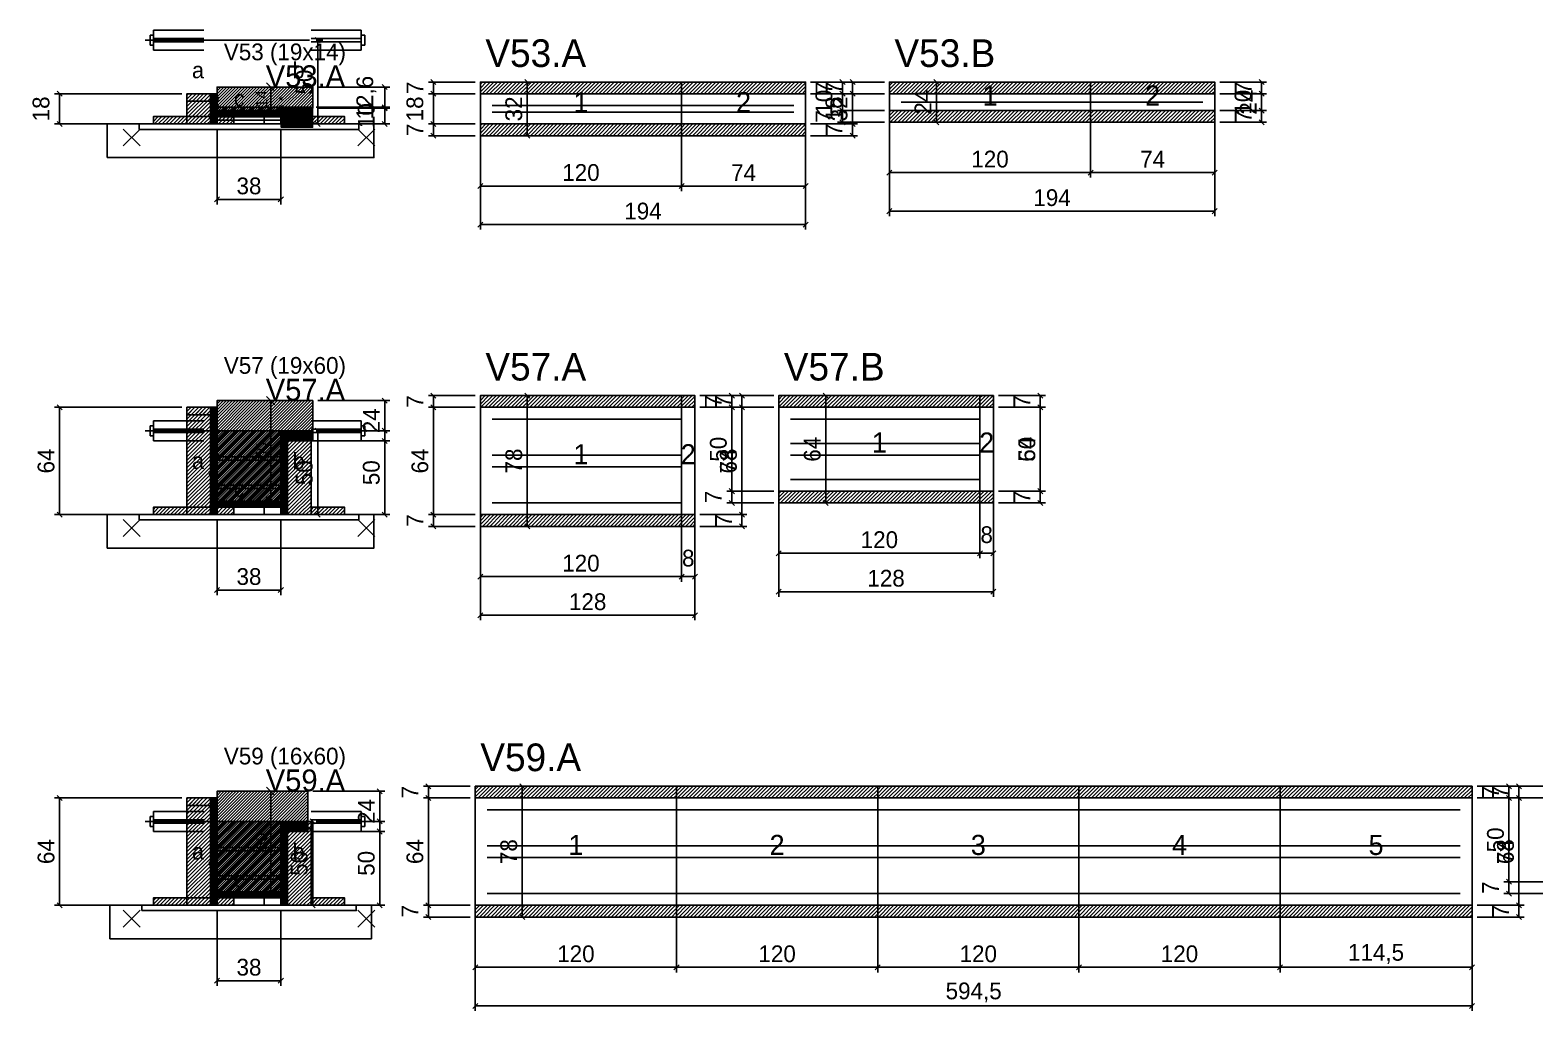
# Model space of a CAD drawing. Extents: x -9000 to 3070, y -8219 to 1250.
# Drawn here: x -72 to 826, y -7156 to -6571 of the extents above; entities that cross this region are included whole.
import ezdxf
from ezdxf.enums import TextEntityAlignment as Align

# ---------------------------------------------------------------- set-up
doc = ezdxf.new("R2010")
doc.units = 0
for name, color, linetype in [('5', 5, 'Continuous'), ('BARRA_ANCORAGEM', 126, 'Continuous'), ('barrote', 126, 'Continuous'), ('CONCRETO', 251, 'Continuous'), ('COTA', 241, 'Continuous'), ('Cota Seção (2x)', 241, 'Continuous'), ('detalhes', 7, 'Continuous'), ('Hachura', 251, 'Continuous'), ('HACHURACONCRETO', 251, 'Continuous'), ('Madeira', 126, 'Continuous'), ('NOMENCLATURA', 7, 'Continuous'), ('Painéis', 200, 'Continuous'), ('presilha', 224, 'Continuous'), ('SARR_2.2x5', 40, 'Continuous'), ('SARR_2.2x7', 40, 'Continuous'), ('SARRAFO_2_2X7', 40, 'Continuous'), ('SCO-___-LAJ', 224, 'Continuous'), ('TENSOR', 224, 'Continuous'), ('Texto Seção', 7, 'Continuous')]:
    doc.layers.add(name, color=color, linetype=linetype)
doc.dimstyles.new('PAINEL', dxfattribs={"dimtxt": 10, "dimasz": 3, "dimexe": 3, "dimexo": 3, "dimgap": 3, "dimtad": 1, "dimblk": 'OBLIQUE', "dimblk1": 'OBLIQUE', "dimcen": 2.5, "dimclrd": 4, "dimclre": 4, "dimclrt": 240, "dimazin": 3, "dimtfac": 1, "dimtmove": 0, "dimatfit": 3})
doc.dimstyles.new('SECAO2X', dxfattribs={"dimtxt": 7, "dimasz": 5, "dimexe": 3, "dimexo": 3, "dimgap": 2, "dimtad": 3, "dimblk": 'OBLIQUE', "dimblk1": 'OBLIQUE', "dimcen": 2.5, "dimclrd": 4, "dimclre": 4, "dimclrt": 1, "dimazin": 3, "dimtfac": 1, "dimtmove": 0, "dimatfit": 3})

# ---------------------------------------------------------------- blocks, each defined once
blk = doc.blocks.new('PAR_ESQ')
for p, q in [((-1, -1), (1, 1)), ((-1, 1), (1, -1))]:
    blk.add_line(p, q)
blk = doc.blocks.new('PAR_FUNDO_ESQ')
for p, q in [((-1, -1), (1, 1)), ((-1, 1), (1, -1))]:
    blk.add_line(p, q)
blk = doc.blocks.new('PAR_FUNDO_DIR')
for p, q in [((-1, -1), (1, 1)), ((-1, 1), (1, -1))]:
    blk.add_line(p, q)
blk = doc.blocks.new('par_int_esq')
for p, q in [((-1, -1), (1, 1)), ((-1, 1), (1, -1))]:
    blk.add_line(p, q)
blk = doc.blocks.new('par_int_dir')
for p, q in [((-1, -1), (1, 1)), ((-1, 1), (1, -1))]:
    blk.add_line(p, q)
blk = doc.blocks.new('_OBLIQUE')
at = {"color": 0, "linetype": 'BYBLOCK'}
blk.add_line((-0.5, -0.5), (0.5, 0.5), dxfattribs=at)

msp = doc.modelspace()

# ---------------------------------------------------------------- hatches: boundary and pattern name
at = {"layer": 'COTA'}
h = msp.add_hatch(dxfattribs=at)
h.set_pattern_fill('ANSI31', scale=0.4)
h.paths.add_polyline_path([(40, -6619), (40, -6605), (97, -6605), (97, -6617.6), (78, -6617.6), (78, -6619)])
h = msp.add_hatch(dxfattribs=at)
h.set_pattern_fill('ANSI31', scale=0.5)
h.paths.add_polyline_path([(197, -6609), (317, -6609), (317, -6602), (197, -6602)])
h = msp.add_hatch(dxfattribs=at)
h.set_pattern_fill('ANSI31', scale=0.5)
h.paths.add_polyline_path([(317, -6609), (391, -6609), (391, -6602), (317, -6602)])
h = msp.add_hatch(dxfattribs=at)
h.set_pattern_fill('ANSI31', scale=0.5)
h.paths.add_polyline_path([(441, -6609), (561, -6609), (561, -6602), (441, -6602)])
h = msp.add_hatch(dxfattribs=at)
h.set_pattern_fill('ANSI31', scale=0.5)
h.paths.add_polyline_path([(561, -6609), (635, -6609), (635, -6602), (561, -6602)])
h = msp.add_hatch(dxfattribs=at)
h.set_pattern_fill('ANSI31', scale=0.5)
h.paths.add_polyline_path([(441, -6626), (561, -6626), (561, -6619), (441, -6619)])
h = msp.add_hatch(dxfattribs=at)
h.set_pattern_fill('ANSI31', scale=0.5)
h.paths.add_polyline_path([(561, -6626), (635, -6626), (635, -6619), (561, -6619)])
h = msp.add_hatch(dxfattribs=at)
h.set_pattern_fill('ANSI31', scale=0.5)
h.paths.add_polyline_path([(197, -6634), (317, -6634), (317, -6627), (197, -6627)])
h = msp.add_hatch(dxfattribs=at)
h.set_pattern_fill('ANSI31', scale=0.5)
h.paths.add_polyline_path([(317, -6634), (391, -6634), (391, -6627), (317, -6627)])
h = msp.add_hatch(dxfattribs=at)
h.set_pattern_fill('ANSI31', scale=0.4)
h.paths.add_polyline_path([(40, -6852), (40, -6792), (97, -6792), (97, -6816), (78, -6816), (78, -6852)])
h = msp.add_hatch(dxfattribs=at)
h.set_pattern_fill('ANSI31', scale=0.5)
h.paths.add_polyline_path([(197, -6796), (317, -6796), (317, -6789), (197, -6789)])
h = msp.add_hatch(dxfattribs=at)
h.set_pattern_fill('ANSI31', scale=0.5)
h.paths.add_polyline_path([(317, -6796), (325, -6796), (325, -6789), (317, -6789)])
h = msp.add_hatch(dxfattribs=at)
h.set_pattern_fill('ANSI31', scale=0.5)
h.paths.add_polyline_path([(375, -6796), (495, -6796), (495, -6789), (375, -6789)])
h = msp.add_hatch(dxfattribs=at)
h.set_pattern_fill('ANSI31', scale=0.5)
h.paths.add_polyline_path([(495, -6796), (503, -6796), (503, -6789), (495, -6789)])
h = msp.add_hatch(dxfattribs=at)
h.set_pattern_fill('ANSI31', scale=0.5)
h.paths.add_polyline_path([(375, -6853), (495, -6853), (495, -6846), (375, -6846)])
h = msp.add_hatch(dxfattribs=at)
h.set_pattern_fill('ANSI31', scale=0.5)
h.paths.add_polyline_path([(495, -6853), (503, -6853), (503, -6846), (495, -6846)])
h = msp.add_hatch(dxfattribs=at)
h.set_pattern_fill('ANSI31', scale=0.5)
h.paths.add_polyline_path([(197, -6867), (317, -6867), (317, -6860), (197, -6860)])
h = msp.add_hatch(dxfattribs=at)
h.set_pattern_fill('ANSI31', scale=0.5)
h.paths.add_polyline_path([(317, -6867), (325, -6867), (325, -6860), (317, -6860)])
h = msp.add_hatch(dxfattribs=at)
h.set_pattern_fill('ANSI31', scale=0.4)
h.paths.add_polyline_path([(40, -7085), (40, -7025), (94, -7025), (94, -7049), (78, -7049), (78, -7085)])
h = msp.add_hatch(dxfattribs=at)
h.set_pattern_fill('ANSI31', scale=0.5)
h.paths.add_polyline_path([(194, -7029), (314, -7029), (314, -7022), (194, -7022)])
h = msp.add_hatch(dxfattribs=at)
h.set_pattern_fill('ANSI31', scale=0.5)
h.paths.add_polyline_path([(314, -7029), (434, -7029), (434, -7022), (314, -7022)])
h = msp.add_hatch(dxfattribs=at)
h.set_pattern_fill('ANSI31', scale=0.5)
h.paths.add_polyline_path([(434, -7029), (554, -7029), (554, -7022), (434, -7022)])
h = msp.add_hatch(dxfattribs=at)
h.set_pattern_fill('ANSI31', scale=0.5)
h.paths.add_polyline_path([(554, -7029), (674, -7029), (674, -7022), (554, -7022)])
h = msp.add_hatch(dxfattribs=at)
h.set_pattern_fill('ANSI31', scale=0.5)
h.paths.add_polyline_path([(674, -7029), (788.5, -7029), (788.5, -7022), (674, -7022)])
h = msp.add_hatch(dxfattribs=at)
h.set_pattern_fill('ANSI31', scale=0.5)
h.paths.add_polyline_path([(194, -7100), (314, -7100), (314, -7093), (194, -7093)])
h = msp.add_hatch(dxfattribs=at)
h.set_pattern_fill('ANSI31', scale=0.5)
h.paths.add_polyline_path([(314, -7100), (434, -7100), (434, -7093), (314, -7093)])
h = msp.add_hatch(dxfattribs=at)
h.set_pattern_fill('ANSI31', scale=0.5)
h.paths.add_polyline_path([(434, -7100), (554, -7100), (554, -7093), (434, -7093)])
h = msp.add_hatch(dxfattribs=at)
h.set_pattern_fill('ANSI31', scale=0.5)
h.paths.add_polyline_path([(554, -7100), (674, -7100), (674, -7093), (554, -7093)])
h = msp.add_hatch(dxfattribs=at)
h.set_pattern_fill('ANSI31', scale=0.5)
h.paths.add_polyline_path([(674, -7100), (788.5, -7100), (788.5, -7093), (674, -7093)])
at = {"layer": 'Hachura'}
h = msp.add_hatch(dxfattribs=at)
h.set_pattern_fill('ANSI31', scale=0.5)
h.paths.add_polyline_path([(22, -6627), (36, -6627), (36, -6609), (22, -6609)])
h = msp.add_hatch(dxfattribs=at)
h.set_pattern_fill('ANSI31', scale=0.5)
h.paths.add_polyline_path([(22, -6613.4), (36, -6613.4), (36, -6609), (22, -6609)])
h = msp.add_hatch(dxfattribs=at)
h.set_pattern_fill('SOLID')
h.paths.add_polyline_path([(36, -6627), (40, -6627), (40, -6609), (36, -6609)])
h = msp.add_hatch(dxfattribs=at)
h.set_pattern_fill('ANSI31', scale=0.5)
h.paths.add_polyline_path([(2, -6627), (22, -6627), (22, -6622.6), (2, -6622.6)])
h = msp.add_hatch(dxfattribs=at)
h.set_pattern_fill('SOLID')
h.paths.add_polyline_path([(40, -6622.6), (78, -6622.6), (78, -6619), (40, -6619)])
h = msp.add_hatch(dxfattribs=at)
h.set_pattern_fill('ANSI31', scale=0.5)
h.paths.add_polyline_path([(40, -6627), (50, -6627), (50, -6622.6), (40, -6622.6)])
h = msp.add_hatch(dxfattribs=at)
h.set_pattern_fill('SOLID')
h.paths.add_polyline_path([(78, -6627), (82, -6627), (82, -6617), (78, -6617)])
h = msp.add_hatch(dxfattribs=at)
h.set_pattern_fill('SOLID')
h.paths.add_polyline_path([(78, -6617), (97, -6617), (97, -6629), (78, -6629)])
h = msp.add_hatch(dxfattribs=at)
h.set_pattern_fill('ANSI31', scale=0.5)
h.paths.add_polyline_path([(82, -6627), (96, -6627), (96, -6617), (82, -6617)])
h = msp.add_hatch(dxfattribs=at)
h.set_pattern_fill('ANSI31', scale=0.5)
h.paths.add_polyline_path([(82, -6621.4), (96, -6621.4), (96, -6617), (82, -6617)])
h = msp.add_hatch(dxfattribs=at)
h.set_pattern_fill('ANSI31', scale=0.5)
h.paths.add_polyline_path([(96, -6627), (116, -6627), (116, -6622.6), (96, -6622.6)])
h = msp.add_hatch(dxfattribs=at)
h.set_pattern_fill('ANSI31', scale=0.5)
h.paths.add_polyline_path([(22, -6860), (36, -6860), (36, -6796), (22, -6796)])
h = msp.add_hatch(dxfattribs=at)
h.set_pattern_fill('ANSI31', scale=0.5)
h.paths.add_polyline_path([(22, -6800.4), (36, -6800.4), (36, -6796), (22, -6796)])
h = msp.add_hatch(dxfattribs=at)
h.set_pattern_fill('SOLID')
h.paths.add_polyline_path([(36, -6860), (40, -6860), (40, -6796), (36, -6796)])
h = msp.add_hatch(dxfattribs=at)
h.set_pattern_fill('SOLID')
h.paths.add_polyline_path([(78, -6860), (82, -6860), (82, -6810), (78, -6810)])
h = msp.add_hatch(dxfattribs=at)
h.set_pattern_fill('SOLID')
h.paths.add_polyline_path([(78, -6810), (97, -6810), (97, -6816), (78, -6816)])
h = msp.add_hatch(dxfattribs=at)
h.set_pattern_fill('ANSI31', scale=0.5)
h.paths.add_polyline_path([(82, -6860), (96, -6860), (96, -6810), (82, -6810)])
h = msp.add_hatch(dxfattribs=at)
h.set_pattern_fill('ANSI31', scale=0.5)
h.paths.add_polyline_path([(82, -6814.4), (96, -6814.4), (96, -6810), (82, -6810)])
h = msp.add_hatch(dxfattribs=at)
h.set_pattern_fill('ANSI31', scale=0.5)
h.paths.add_polyline_path([(2, -6860), (22, -6860), (22, -6855.6), (2, -6855.6)])
h = msp.add_hatch(dxfattribs=at)
h.set_pattern_fill('SOLID')
h.paths.add_polyline_path([(40, -6855.6), (78, -6855.6), (78, -6852), (40, -6852)])
h = msp.add_hatch(dxfattribs=at)
h.set_pattern_fill('ANSI31', scale=0.5)
h.paths.add_polyline_path([(40, -6860), (50, -6860), (50, -6855.6), (40, -6855.6)])
h = msp.add_hatch(dxfattribs=at)
h.set_pattern_fill('ANSI31', scale=0.5)
h.paths.add_polyline_path([(96, -6860), (116, -6860), (116, -6855.6), (96, -6855.6)])
h = msp.add_hatch(dxfattribs=at)
h.set_pattern_fill('ANSI31', scale=0.5)
h.paths.add_polyline_path([(22, -7093), (36, -7093), (36, -7029), (22, -7029)])
h = msp.add_hatch(dxfattribs=at)
h.set_pattern_fill('ANSI31', scale=0.5)
h.paths.add_polyline_path([(22, -7033.4), (36, -7033.4), (36, -7029), (22, -7029)])
h = msp.add_hatch(dxfattribs=at)
h.set_pattern_fill('SOLID')
h.paths.add_polyline_path([(36, -7093), (40, -7093), (40, -7029), (36, -7029)])
h = msp.add_hatch(dxfattribs=at)
h.set_pattern_fill('SOLID')
h.paths.add_polyline_path([(78, -7093), (82, -7093), (82, -7043), (78, -7043)])
h = msp.add_hatch(dxfattribs=at)
h.set_pattern_fill('SOLID')
h.paths.add_polyline_path([(78, -7043), (94, -7043), (94, -7049), (78, -7049)])
h = msp.add_hatch(dxfattribs=at)
h.set_pattern_fill('ANSI31', scale=0.5)
h.paths.add_polyline_path([(82, -7093), (96, -7093), (96, -7043), (82, -7043)])
h = msp.add_hatch(dxfattribs=at)
h.set_pattern_fill('ANSI31', scale=0.5)
h.paths.add_polyline_path([(82, -7047.4), (96, -7047.4), (96, -7043), (82, -7043)])
h = msp.add_hatch(dxfattribs=at)
h.set_pattern_fill('ANSI31', scale=0.5)
h.paths.add_polyline_path([(2, -7093), (22, -7093), (22, -7088.6), (2, -7088.6)])
h = msp.add_hatch(dxfattribs=at)
h.set_pattern_fill('SOLID')
h.paths.add_polyline_path([(40, -7088.6), (78, -7088.6), (78, -7085), (40, -7085)])
h = msp.add_hatch(dxfattribs=at)
h.set_pattern_fill('ANSI31', scale=0.5)
h.paths.add_polyline_path([(40, -7093), (50, -7093), (50, -7088.6), (40, -7088.6)])
h = msp.add_hatch(dxfattribs=at)
h.set_pattern_fill('ANSI31', scale=0.5)
h.paths.add_polyline_path([(96, -7093), (116, -7093), (116, -7088.6), (96, -7088.6)])
at = {"layer": 'HACHURACONCRETO'}
h = msp.add_hatch(dxfattribs=at)
h.set_pattern_fill('ANSI31', scale=0.3)
h.paths.add_polyline_path([(40, -6622.6), (78, -6622.6), (78, -6617), (40, -6617)])
h = msp.add_hatch(dxfattribs=at)
h.set_pattern_fill('ANSI31', scale=0.3)
h.paths.add_polyline_path([(40, -6855.6), (78, -6855.6), (78, -6810), (40, -6810)])
h = msp.add_hatch(dxfattribs=at)
h.set_pattern_fill('ANSI31', scale=0.3)
h.paths.add_polyline_path([(40, -7088.6), (78, -7088.6), (78, -7043), (40, -7043)])

# ---------------------------------------------------------------- linework, layer by layer
for p, q in [((0, -6574), (0, -6580)), ((2, -6574), (0, -6574)), ((2, -6571), (32, -6571)), ((2, -6571), (2, -6583)), ((2, -6576), (32, -6576)), ((2, -6578), (32, -6578)), ((96, -6571), (126, -6571)), ((96, -6576), (126, -6576)), ((96, -6578), (126, -6578)), ((126, -6571), (126, -6583)), ((126, -6574), (128, -6574)), ((128, -6574), (128, -6580)), ((2, -6580), (0, -6580)), ((2, -6583), (32, -6583)), ((96, -6583), (126, -6583)), ((126, -6580), (128, -6580)), ((0, -6807), (0, -6813)), ((2, -6807), (0, -6807)), ((2, -6804), (32, -6804)), ((2, -6804), (2, -6816)), ((2, -6809), (32, -6809)), ((2, -6811), (32, -6811)), ((96, -6804), (126, -6804)), ((96, -6809), (126, -6809)), ((96, -6811), (126, -6811)), ((126, -6804), (126, -6816)), ((126, -6807), (128, -6807)), ((128, -6807), (128, -6813)), ((2, -6813), (0, -6813)), ((2, -6816), (32, -6816)), ((96, -6816), (126, -6816)), ((126, -6813), (128, -6813)), ((0, -7040), (0, -7046)), ((2, -7040), (0, -7040)), ((2, -7037), (32, -7037)), ((2, -7037), (2, -7049)), ((2, -7042), (32, -7042)), ((2, -7044), (32, -7044)), ((96, -7037), (126, -7037)), ((96, -7042), (126, -7042)), ((96, -7044), (126, -7044)), ((126, -7037), (126, -7049)), ((126, -7040), (128, -7040)), ((128, -7040), (128, -7046)), ((2, -7046), (0, -7046)), ((2, -7049), (32, -7049)), ((96, -7049), (126, -7049)), ((126, -7046), (128, -7046))]:
    msp.add_line(p, q)
at = {"layer": 'BARRA_ANCORAGEM'}
for p, q in [((40, -6619.3), (78, -6619.3)), ((40, -6621.3), (40, -6619.3)), ((40, -6621.3), (78, -6621.3)), ((40, -6622.7), (78, -6622.7)), ((40, -6624.7), (40, -6622.7)), ((78, -6621.3), (78, -6619.3)), ((78, -6624.7), (78, -6622.7)), ((40, -6624.7), (78, -6624.7)), ((40, -6825.5), (78, -6825.5)), ((40, -6827.5), (40, -6825.5)), ((40, -6827.5), (78, -6827.5)), ((78, -6827.5), (78, -6825.5)), ((40, -6842.5), (78, -6842.5)), ((40, -6844.5), (40, -6842.5)), ((40, -6844.5), (78, -6844.5)), ((78, -6844.5), (78, -6842.5)), ((40, -7058.5), (78, -7058.5)), ((40, -7060.5), (40, -7058.5)), ((40, -7060.5), (78, -7060.5)), ((78, -7060.5), (78, -7058.5)), ((40, -7075.5), (78, -7075.5)), ((40, -7077.5), (40, -7075.5)), ((40, -7077.5), (78, -7077.5)), ((78, -7077.5), (78, -7075.5))]:
    msp.add_line(p, q, dxfattribs=at)
at = {"layer": 'barrote'}
for points in [[(-25.5, -6647), (133.5, -6647), (133.5, -6627), (-25.5, -6627)], [(-25.5, -6880), (133.5, -6880), (133.5, -6860), (-25.5, -6860)], [(-24, -7113), (132, -7113), (132, -7093), (-24, -7093)]]:
    msp.add_lwpolyline(points, close=True, dxfattribs=at)
at = {"layer": 'CONCRETO'}
for points in [[(40, -6619), (40, -6605), (97, -6605), (97, -6617.6), (78, -6617.6), (78, -6619)], [(40, -6852), (40, -6792), (97, -6792), (97, -6816), (78, -6816), (78, -6852)], [(40, -7085), (40, -7025), (94, -7025), (94, -7049), (78, -7049), (78, -7085)]]:
    msp.add_lwpolyline(points, close=True, dxfattribs=at)
at = {"layer": 'HACHURACONCRETO'}
for points in [[(40, -6622.6), (78, -6622.6), (78, -6617), (40, -6617)], [(40, -6855.6), (78, -6855.6), (78, -6810), (40, -6810)], [(40, -7088.6), (78, -7088.6), (78, -7043), (40, -7043)]]:
    msp.add_lwpolyline(points, close=True, dxfattribs=at)
at = {"layer": 'Madeira'}
for points in [[(22, -6627), (36, -6627), (36, -6609), (22, -6609)], [(22, -6613.4), (36, -6613.4), (36, -6609), (22, -6609)], [(2, -6627), (22, -6627), (22, -6622.6), (2, -6622.6)], [(22, -6627), (36, -6627), (36, -6622.6), (22, -6622.6)], [(40, -6627), (50, -6627), (50, -6622.6), (40, -6622.6)], [(68, -6627), (78, -6627), (78, -6622.6), (68, -6622.6)], [(82, -6627), (96, -6627), (96, -6617), (82, -6617)], [(82, -6621.4), (96, -6621.4), (96, -6617), (82, -6617)], [(96, -6627), (116, -6627), (116, -6622.6), (96, -6622.6)], [(22, -6860), (36, -6860), (36, -6796), (22, -6796)], [(22, -6800.4), (36, -6800.4), (36, -6796), (22, -6796)], [(82, -6860), (96, -6860), (96, -6810), (82, -6810)], [(82, -6814.4), (96, -6814.4), (96, -6810), (82, -6810)], [(2, -6860), (22, -6860), (22, -6855.6), (2, -6855.6)], [(22, -6860), (36, -6860), (36, -6855.6), (22, -6855.6)], [(40, -6860), (50, -6860), (50, -6855.6), (40, -6855.6)], [(68, -6860), (78, -6860), (78, -6855.6), (68, -6855.6)], [(96, -6860), (116, -6860), (116, -6855.6), (96, -6855.6)], [(22, -7093), (36, -7093), (36, -7029), (22, -7029)], [(22, -7033.4), (36, -7033.4), (36, -7029), (22, -7029)], [(82, -7093), (96, -7093), (96, -7043), (82, -7043)], [(82, -7047.4), (96, -7047.4), (96, -7043), (82, -7043)], [(2, -7093), (22, -7093), (22, -7088.6), (2, -7088.6)], [(22, -7093), (36, -7093), (36, -7088.6), (22, -7088.6)], [(40, -7093), (50, -7093), (50, -7088.6), (40, -7088.6)], [(68, -7093), (78, -7093), (78, -7088.6), (68, -7088.6)], [(96, -7093), (116, -7093), (116, -7088.6), (96, -7088.6)]]:
    msp.add_lwpolyline(points, close=True, dxfattribs=at)
at = {"layer": 'Painéis'}
for p, q in [((197, -6609), (317, -6609)), ((197, -6627), (197, -6609)), ((317, -6627), (317, -6609)), ((317, -6627), (317, -6609)), ((317, -6609), (391, -6609)), ((317, -6627), (317, -6609)), ((391, -6627), (391, -6609)), ((441, -6609), (561, -6609)), ((441, -6619), (441, -6609)), ((561, -6619), (561, -6609)), ((561, -6619), (561, -6609)), ((561, -6609), (635, -6609)), ((561, -6619), (561, -6609)), ((635, -6619), (635, -6609)), ((441, -6619), (561, -6619)), ((561, -6619), (635, -6619)), ((197, -6627), (317, -6627)), ((317, -6627), (391, -6627)), ((197, -6796), (317, -6796)), ((197, -6860), (197, -6796)), ((317, -6860), (317, -6796)), ((317, -6860), (317, -6796)), ((317, -6796), (325, -6796)), ((317, -6860), (317, -6796)), ((325, -6860), (325, -6796)), ((375, -6796), (495, -6796)), ((375, -6846), (375, -6796)), ((495, -6846), (495, -6796)), ((495, -6846), (495, -6796)), ((495, -6796), (503, -6796)), ((495, -6846), (495, -6796)), ((503, -6846), (503, -6796)), ((375, -6846), (495, -6846)), ((495, -6846), (503, -6846)), ((197, -6860), (317, -6860)), ((317, -6860), (325, -6860)), ((194, -7029), (314, -7029)), ((194, -7093), (194, -7029)), ((314, -7093), (314, -7029)), ((314, -7093), (314, -7029)), ((314, -7029), (434, -7029)), ((314, -7093), (314, -7029)), ((434, -7093), (434, -7029)), ((434, -7093), (434, -7029)), ((434, -7029), (554, -7029)), ((434, -7093), (434, -7029)), ((554, -7093), (554, -7029)), ((554, -7093), (554, -7029)), ((554, -7029), (674, -7029)), ((554, -7093), (554, -7029)), ((674, -7093), (674, -7029)), ((674, -7093), (674, -7029)), ((674, -7029), (788.5, -7029)), ((674, -7093), (674, -7029)), ((788.5, -7093), (788.5, -7029)), ((194, -7093), (314, -7093)), ((314, -7093), (434, -7093)), ((434, -7093), (554, -7093)), ((554, -7093), (674, -7093)), ((674, -7093), (788.5, -7093))]:
    msp.add_line(p, q, dxfattribs=at)
for points in [[(36, -6627), (40, -6627), (40, -6609), (36, -6609)], [(40, -6622.6), (78, -6622.6), (78, -6619), (40, -6619)], [(78, -6627), (82, -6627), (82, -6617), (78, -6617)], [(78, -6617), (97, -6617), (97, -6617.6), (78, -6617.6)], [(36, -6860), (40, -6860), (40, -6796), (36, -6796)], [(78, -6860), (82, -6860), (82, -6810), (78, -6810)], [(78, -6810), (97, -6810), (97, -6816), (78, -6816)], [(40, -6855.6), (78, -6855.6), (78, -6852), (40, -6852)], [(36, -7093), (40, -7093), (40, -7029), (36, -7029)], [(78, -7093), (82, -7093), (82, -7043), (78, -7043)], [(78, -7043), (94, -7043), (94, -7049), (78, -7049)], [(40, -7088.6), (78, -7088.6), (78, -7085), (40, -7085)]]:
    msp.add_lwpolyline(points, close=True, dxfattribs=at)
at = {"layer": 'presilha'}
for p, q in [((-16, -6640), (-6, -6630)), ((-16, -6630), (-6, -6640)), ((124, -6640), (134, -6630)), ((124, -6630), (134, -6640)), ((-16, -6873), (-6, -6863)), ((-16, -6863), (-6, -6873)), ((124, -6873), (134, -6863)), ((124, -6863), (134, -6873)), ((-16, -7106), (-6, -7096)), ((-16, -7096), (-6, -7106)), ((124, -7106), (134, -7096)), ((124, -7096), (134, -7106))]:
    msp.add_line(p, q, dxfattribs=at)
at = {"layer": 'SARR_2.2x5'}
for points in [[(448, -6614), (561, -6614)], [(448, -6614), (561, -6614)], [(561, -6614), (628, -6614)], [(561, -6614), (628, -6614)]]:
    msp.add_lwpolyline(points, dxfattribs=at)
at = {"layer": 'SARR_2.2x7'}
for points in [[(204, -6616), (317, -6616)], [(204, -6616), (317, -6616)], [(204, -6620), (317, -6620)], [(204, -6620), (317, -6620)], [(317, -6616), (384, -6616)], [(317, -6616), (384, -6616)], [(317, -6620), (384, -6620)], [(317, -6620), (384, -6620)], [(204, -6803), (317, -6803)], [(204, -6803), (317, -6803)], [(382, -6803), (495, -6803)], [(382, -6803), (495, -6803)], [(382, -6817.5), (495, -6817.5)], [(382, -6817.5), (495, -6817.5)], [(204, -6824.5), (317, -6824.5)], [(204, -6824.5), (317, -6824.5)], [(382, -6824.5), (495, -6824.5)], [(382, -6824.5), (495, -6824.5)], [(204, -6831.5), (317, -6831.5)], [(204, -6831.5), (317, -6831.5)], [(382, -6839), (495, -6839)], [(382, -6839), (495, -6839)], [(204, -6853), (317, -6853)], [(204, -6853), (317, -6853)], [(201, -7036), (314, -7036)], [(201, -7036), (314, -7036)], [(314, -7036), (434, -7036)], [(314, -7036), (434, -7036)], [(434, -7036), (554, -7036)], [(434, -7036), (554, -7036)], [(554, -7036), (674, -7036)], [(554, -7036), (674, -7036)], [(674, -7036), (781.5, -7036)], [(674, -7036), (781.5, -7036)], [(201, -7057.5), (314, -7057.5)], [(201, -7057.5), (314, -7057.5)], [(314, -7057.5), (434, -7057.5)], [(314, -7057.5), (434, -7057.5)], [(434, -7057.5), (554, -7057.5)], [(434, -7057.5), (554, -7057.5)], [(554, -7057.5), (674, -7057.5)], [(554, -7057.5), (674, -7057.5)], [(674, -7057.5), (781.5, -7057.5)], [(674, -7057.5), (781.5, -7057.5)], [(201, -7064.5), (314, -7064.5)], [(201, -7064.5), (314, -7064.5)], [(314, -7064.5), (434, -7064.5)], [(314, -7064.5), (434, -7064.5)], [(434, -7064.5), (554, -7064.5)], [(434, -7064.5), (554, -7064.5)], [(554, -7064.5), (674, -7064.5)], [(554, -7064.5), (674, -7064.5)], [(674, -7064.5), (781.5, -7064.5)], [(674, -7064.5), (781.5, -7064.5)], [(201, -7086), (314, -7086)], [(201, -7086), (314, -7086)], [(314, -7086), (434, -7086)], [(314, -7086), (434, -7086)], [(434, -7086), (554, -7086)], [(434, -7086), (554, -7086)], [(554, -7086), (674, -7086)], [(554, -7086), (674, -7086)], [(674, -7086), (781.5, -7086)], [(674, -7086), (781.5, -7086)]]:
    msp.add_lwpolyline(points, dxfattribs=at)
at = {"layer": 'SARRAFO_2_2X7'}
for p, q in [((36, -6618.2), (36, -6613.8)), ((36, -6613.8), (40, -6613.8)), ((40, -6618.2), (40, -6613.8)), ((36, -6622.2), (36, -6617.8)), ((36, -6617.8), (40, -6617.8)), ((36, -6618.2), (40, -6618.2)), ((36, -6622.2), (40, -6622.2)), ((40, -6622.2), (40, -6617.8)), ((78, -6624.2), (78, -6619.8)), ((78, -6619.8), (82, -6619.8)), ((82, -6624.2), (82, -6619.8)), ((78, -6624.2), (82, -6624.2)), ((36, -6805.2), (36, -6800.8)), ((36, -6800.8), (40, -6800.8)), ((40, -6805.2), (40, -6800.8)), ((36, -6805.2), (40, -6805.2)), ((78, -6819.2), (78, -6814.8)), ((78, -6814.8), (82, -6814.8)), ((78, -6819.2), (82, -6819.2)), ((82, -6819.2), (82, -6814.8)), ((36, -6826.7), (36, -6822.3)), ((36, -6822.3), (40, -6822.3)), ((36, -6826.7), (40, -6826.7)), ((36, -6833.7), (36, -6829.3)), ((36, -6829.3), (40, -6829.3)), ((40, -6826.7), (40, -6822.3)), ((40, -6833.7), (40, -6829.3)), ((78, -6833.7), (78, -6829.3)), ((78, -6829.3), (82, -6829.3)), ((82, -6833.7), (82, -6829.3)), ((36, -6833.7), (40, -6833.7)), ((78, -6833.7), (82, -6833.7)), ((78, -6840.7), (78, -6836.3)), ((78, -6836.3), (82, -6836.3)), ((82, -6840.7), (82, -6836.3)), ((78, -6840.7), (82, -6840.7)), ((36, -6855.2), (36, -6850.8)), ((36, -6850.8), (40, -6850.8)), ((36, -6855.2), (40, -6855.2)), ((40, -6855.2), (40, -6850.8)), ((78, -6855.2), (78, -6850.8)), ((78, -6850.8), (82, -6850.8)), ((78, -6855.2), (82, -6855.2)), ((82, -6855.2), (82, -6850.8)), ((36, -7038.2), (36, -7033.8)), ((36, -7033.8), (40, -7033.8)), ((40, -7038.2), (40, -7033.8)), ((36, -7038.2), (40, -7038.2)), ((78, -7052.2), (78, -7047.8)), ((78, -7047.8), (82, -7047.8)), ((78, -7052.2), (82, -7052.2)), ((82, -7052.2), (82, -7047.8)), ((36, -7059.7), (36, -7055.3)), ((36, -7055.3), (40, -7055.3)), ((36, -7059.7), (40, -7059.7)), ((36, -7066.7), (36, -7062.3)), ((36, -7062.3), (40, -7062.3)), ((40, -7059.7), (40, -7055.3)), ((40, -7066.7), (40, -7062.3)), ((78, -7066.7), (78, -7062.3)), ((78, -7062.3), (82, -7062.3)), ((82, -7066.7), (82, -7062.3)), ((36, -7066.7), (40, -7066.7)), ((78, -7066.7), (82, -7066.7)), ((78, -7073.7), (78, -7069.3)), ((78, -7069.3), (82, -7069.3)), ((82, -7073.7), (82, -7069.3)), ((78, -7073.7), (82, -7073.7)), ((36, -7088.2), (36, -7083.8)), ((36, -7083.8), (40, -7083.8)), ((36, -7088.2), (40, -7088.2)), ((40, -7088.2), (40, -7083.8)), ((78, -7088.2), (78, -7083.8)), ((78, -7083.8), (82, -7083.8)), ((78, -7088.2), (82, -7088.2)), ((82, -7088.2), (82, -7083.8))]:
    msp.add_line(p, q, dxfattribs=at)
at = {"layer": 'SCO-___-LAJ'}
for points in [[(197, -6609), (317, -6609), (317, -6602), (197, -6602)], [(317, -6609), (391, -6609), (391, -6602), (317, -6602)], [(441, -6609), (561, -6609), (561, -6602), (441, -6602)], [(561, -6609), (635, -6609), (635, -6602), (561, -6602)], [(441, -6626), (561, -6626), (561, -6619), (441, -6619)], [(561, -6626), (635, -6626), (635, -6619), (561, -6619)], [(-6.5, -6630.2), (124.5, -6630.2), (124.5, -6627), (-6.5, -6627)], [(197, -6634), (317, -6634), (317, -6627), (197, -6627)], [(317, -6634), (391, -6634), (391, -6627), (317, -6627)], [(197, -6796), (317, -6796), (317, -6789), (197, -6789)], [(317, -6796), (325, -6796), (325, -6789), (317, -6789)], [(375, -6796), (495, -6796), (495, -6789), (375, -6789)], [(495, -6796), (503, -6796), (503, -6789), (495, -6789)], [(375, -6853), (495, -6853), (495, -6846), (375, -6846)], [(495, -6853), (503, -6853), (503, -6846), (495, -6846)], [(-6.5, -6863.2), (124.5, -6863.2), (124.5, -6860), (-6.5, -6860)], [(197, -6867), (317, -6867), (317, -6860), (197, -6860)], [(317, -6867), (325, -6867), (325, -6860), (317, -6860)], [(194, -7029), (314, -7029), (314, -7022), (194, -7022)], [(314, -7029), (434, -7029), (434, -7022), (314, -7022)], [(434, -7029), (554, -7029), (554, -7022), (434, -7022)], [(554, -7029), (674, -7029), (674, -7022), (554, -7022)], [(674, -7029), (788.5, -7029), (788.5, -7022), (674, -7022)], [(-5, -7096.2), (123, -7096.2), (123, -7093), (-5, -7093)], [(194, -7100), (314, -7100), (314, -7093), (194, -7093)], [(314, -7100), (434, -7100), (434, -7093), (314, -7093)], [(434, -7100), (554, -7100), (554, -7093), (434, -7093)], [(554, -7100), (674, -7100), (674, -7093), (554, -7093)], [(674, -7100), (788.5, -7100), (788.5, -7093), (674, -7093)]]:
    msp.add_lwpolyline(points, close=True, dxfattribs=at)
at = {"layer": 'TENSOR'}
for p, q in [((-3, -6577), (95, -6577)), ((-3, -6810), (95, -6810)), ((-3, -7043), (92, -7043))]:
    msp.add_line(p, q, dxfattribs=at)

# ---------------------------------------------------------------- block references
at = {"layer": 'Painéis'}
for name, p in [('par_int_esq', (40, -6612)), ('par_int_dir', (78, -6612)), ('PAR_ESQ', (36, -6622)), ('PAR_FUNDO_ESQ', (40, -6617)), ('PAR_FUNDO_DIR', (78, -6617)), ('par_int_esq', (40, -6825)), ('par_int_dir', (78, -6825)), ('PAR_ESQ', (36, -6835)), ('PAR_FUNDO_ESQ', (40, -6850)), ('PAR_FUNDO_DIR', (78, -6850)), ('par_int_esq', (40, -7058)), ('par_int_dir', (78, -7058)), ('PAR_ESQ', (36, -7068)), ('PAR_FUNDO_ESQ', (40, -7083)), ('PAR_FUNDO_DIR', (78, -7083))]:
    msp.add_blockref(name, p, dxfattribs=at)

# ---------------------------------------------------------------- texts
at = {"layer": '5'}
for s, p in [('1', (501, -6610)), ('2', (598, -6610)), ('1', (257, -6614)), ('2', (354, -6614)), ('1', (435, -6817)), ('2', (499, -6817)), ('1', (257, -6824)), ('2', (321, -6824)), ('1', (254, -7057)), ('2', (374, -7057)), ('3', (494, -7057)), ('4', (614, -7057)), ('5', (731.25, -7057))]:
    msp.add_text(s, height=12, dxfattribs=at).set_placement(p, align=Align.MIDDLE_CENTER)
at = {"layer": 'detalhes'}
for s, p in [('a', (25, -6599.7)), ('b', (85, -6599.7)), ('c', (50, -6616.5)), ('a', (25, -6832.7)), ('b', (85, -6832.7)), ('c', (50, -6849.5)), ('a', (25, -7065.7)), ('b', (85, -7065.7)), ('c', (50, -7082.5))]:
    msp.add_text(s, height=9.6, dxfattribs=at).set_placement(p)
at = {"layer": 'NOMENCLATURA'}
for s, p in [('V53.A', (200, -6593)), ('V53.B', (444, -6593)), ('V57.A', (200, -6780)), ('V57.B', (378, -6780)), ('V59.A', (197, -7013))]:
    msp.add_text(s, height=16.5, dxfattribs=at).set_placement(p)
at = {"layer": 'Texto Seção'}
for s, height, p in [('V53 (19x14)', 10, (44, -6589)), ('V53.A', 13, (69, -6605)), ('V57 (19x60)', 10, (44, -6776)), ('V57.A', 13, (69, -6792)), ('V59 (16x60)', 10, (44, -7009)), ('V59.A', 13, (69, -7025))]:
    msp.add_text(s, height=height, dxfattribs=at).set_placement(p)

# ---------------------------------------------------------------- dimensions: what is measured, and where the dimension line sits
at = {"layer": 'COTA'}
for base, p1, p2 in [((100, -6627), (96, -6627), (96, -6577)), ((140, -6617.6), (97, -6617.6), (97, -6605)), ((169, -6609), (197, -6609), (197, -6602)), ((225, -6634), (197, -6634), (197, -6602)), ((419, -6634), (391, -6634), (391, -6602)), ((419, -6609), (391, -6609), (391, -6602)), ((413, -6609), (441, -6609), (441, -6602)), ((469, -6626), (441, -6626), (441, -6602)), ((663, -6626), (635, -6626), (635, -6602)), ((663, -6609), (635, -6609), (635, -6602)), ((-54, -6627), (2, -6627), (22, -6609)), ((140, -6627), (96, -6627), (96, -6617)), ((169, -6627), (197, -6627), (197, -6609)), ((419, -6627), (391, -6627), (391, -6609)), ((413, -6619), (441, -6619), (441, -6609)), ((663, -6619), (635, -6619), (635, -6609)), ((413, -6626), (441, -6626), (441, -6619)), ((663, -6626), (635, -6626), (635, -6619)), ((169, -6634), (197, -6634), (197, -6627)), ((419, -6634), (391, -6634), (391, -6627)), ((-54, -6860), (2, -6860), (22, -6796)), ((140, -6816), (97, -6816), (97, -6792)), ((169, -6796), (197, -6796), (197, -6789)), ((169, -6860), (197, -6860), (197, -6796)), ((225, -6867), (197, -6867), (197, -6789)), ((353, -6867), (325, -6867), (325, -6789)), ((353, -6796), (325, -6796), (325, -6789)), ((353, -6860), (325, -6860), (325, -6796)), ((347, -6796), (375, -6796), (375, -6789)), ((347, -6846), (375, -6846), (375, -6796)), ((403, -6853), (375, -6853), (375, -6789)), ((531, -6853), (503, -6853), (503, -6789)), ((531, -6796), (503, -6796), (503, -6789)), ((531, -6846), (503, -6846), (503, -6796)), ((100, -6860), (96, -6860), (96, -6810)), ((140, -6860), (96, -6860), (96, -6810)), ((347, -6853), (375, -6853), (375, -6846)), ((531, -6853), (503, -6853), (503, -6846)), ((169, -6867), (197, -6867), (197, -6860)), ((353, -6867), (325, -6867), (325, -6860)), ((-54, -7093), (2, -7093), (22, -7029)), ((137, -7049), (94, -7049), (94, -7025)), ((166, -7029), (194, -7029), (194, -7022)), ((166, -7093), (194, -7093), (194, -7029)), ((222, -7100), (194, -7100), (194, -7022)), ((816.5, -7100), (788.5, -7100), (788.5, -7022)), ((816.5, -7029), (788.5, -7029), (788.5, -7022)), ((816.5, -7093), (788.5, -7093), (788.5, -7029)), ((810.5, -7029), (838.5, -7029), (838.5, -7022)), ((810.5, -7079), (838.5, -7079), (838.5, -7029)), ((97, -7093), (96, -7093), (96, -7043)), ((137, -7093), (96, -7093), (96, -7043)), ((810.5, -7086), (838.5, -7086), (838.5, -7079)), ((166, -7100), (194, -7100), (194, -7093)), ((816.5, -7100), (788.5, -7100), (788.5, -7093))]:
    msp.add_linear_dim(base=base, p1=p1, p2=p2, angle=90, dimstyle='PAINEL', dxfattribs=at).render()
for base, p1, p2 in [((441, -6656), (441, -6619), (561, -6619)), ((441, -6679), (441, -6619), (635, -6619)), ((561, -6656), (561, -6619), (635, -6619)), ((40, -6672), (40, -6627), (78, -6627)), ((197, -6664), (197, -6627), (317, -6627)), ((197, -6687), (197, -6627), (391, -6627)), ((317, -6664), (317, -6627), (391, -6627)), ((375, -6883), (375, -6846), (495, -6846)), ((375, -6906), (375, -6846), (503, -6846)), ((495, -6883), (495, -6846), (503, -6846)), ((40, -6905), (40, -6860), (78, -6860)), ((197, -6897), (197, -6860), (317, -6860)), ((197, -6920), (197, -6860), (325, -6860)), ((317, -6897), (317, -6860), (325, -6860)), ((40, -7138), (40, -7093), (78, -7093)), ((194, -7130), (194, -7093), (314, -7093)), ((194, -7153), (194, -7093), (788.5, -7093)), ((314, -7130), (314, -7093), (434, -7093)), ((434, -7130), (434, -7093), (554, -7093)), ((554, -7130), (554, -7093), (674, -7093)), ((674, -7130), (674, -7093), (788.5, -7093))]:
    msp.add_linear_dim(base=base, p1=p1, p2=p2, dimstyle='PAINEL', dxfattribs=at).render()
at = {"layer": 'Cota Seção (2x)'}
for base, p1, p2 in [((72, -6619), (40, -6619), (40, -6605)), ((72, -6852), (40, -6852), (40, -6792)), ((72, -7085), (40, -7085), (40, -7025))]:
    msp.add_linear_dim(base=base, p1=p1, p2=p2, angle=90, dimstyle='SECAO2X', dxfattribs=at).render()

doc.saveas('drawing.dxf')
